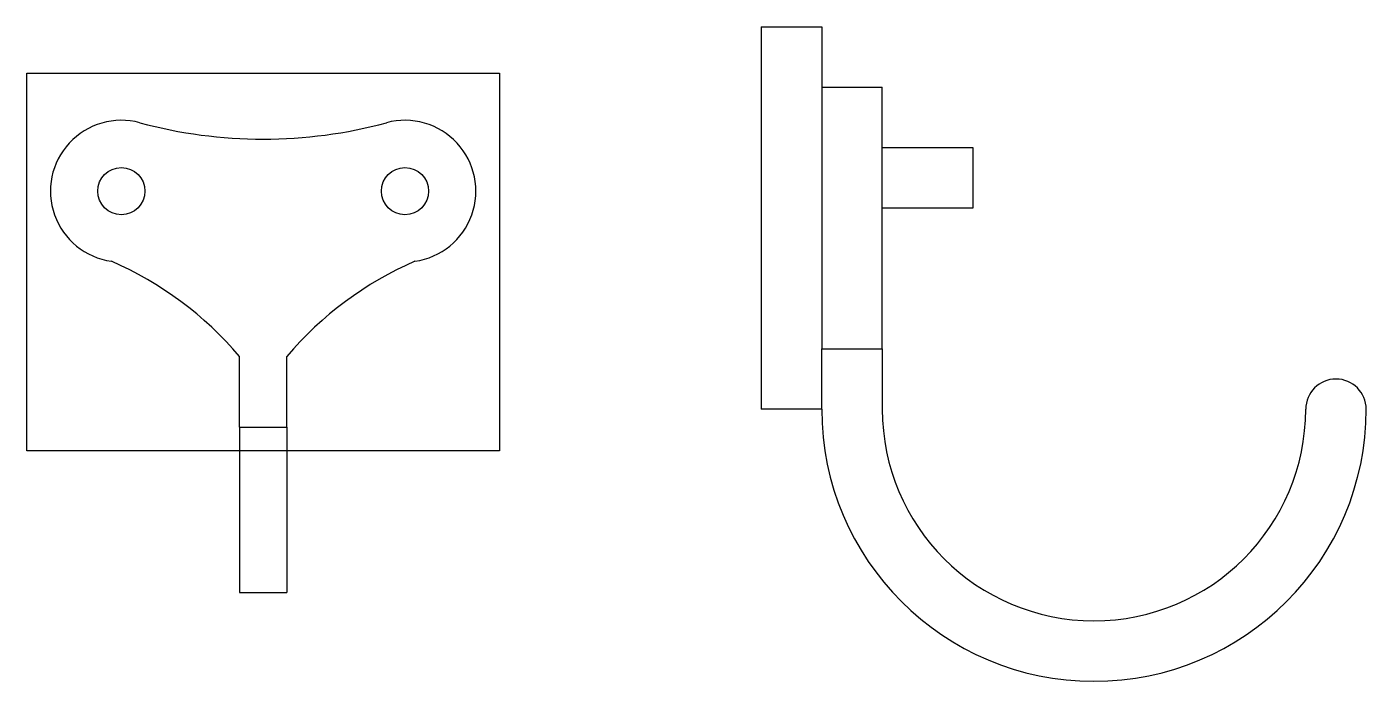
# Model space of a CAD drawing. Header units: millimetres. Extents: x 10.1 to 54.4, y 1.6 to 23.2.
import ezdxf

# ---------------------------------------------------------------- set-up
doc = ezdxf.new("R2010")
doc.units = ezdxf.units.MM
for name, color, linetype in [('Carlig', 3, 'Continuous'), ('Cercuri mici', 2, 'Continuous'), ('Contur', 4, 'Continuous'), ('Dreptungi mare', 1, 'Continuous')]:
    doc.layers.add(name, color=color, linetype=linetype)

msp = doc.modelspace()

# ---------------------------------------------------------------- linework, layer by layer
at = {"layer": 'Carlig'}
for p, q in [((36.362, 10.558), (36.362, 12.558)), ((38.362, 12.558), (38.362, 10.558)), ((17.114, 9.962), (18.677, 9.962)), ((17.114, 9.962), (17.114, 4.492)), ((18.677, 9.962), (18.677, 4.492)), ((17.114, 4.492), (18.677, 4.492))]:
    msp.add_line(p, q, dxfattribs=at)
for centre, radius, start, end in [((53.362, 10.558), 1, 0, 180), ((45.362, 10.558), 9, 180, 0), ((45.362, 10.558), 7, 180, 0)]:
    msp.add_arc(centre, radius, start, end, dxfattribs=at)
at = {"layer": 'Cercuri mici'}
for p, q in [((38.362, 19.215), (41.362, 19.215)), ((41.362, 19.215), (41.362, 17.215)), ((41.362, 17.215), (38.362, 17.215))]:
    msp.add_line(p, q, dxfattribs=at)
for centre in [(13.207, 17.776), (22.584, 17.776)]:
    msp.add_circle(centre, 0.781, dxfattribs=at)
at = {"layer": 'Contur'}
for p, q in [((36.362, 21.215), (38.362, 21.215)), ((38.362, 12.558), (38.362, 21.215)), ((36.362, 12.558), (38.362, 12.558)), ((17.114, 9.962), (17.114, 12.306)), ((18.677, 9.962), (18.677, 12.306))]:
    msp.add_line(p, q, dxfattribs=at)
for centre, radius, start, end in [((13.207, 17.776), 2.344, 74.8783, 261.9662), ((17.896, 35.127), 15.629, 254.8783, 285.1217), ((22.584, 17.776), 2.344, 278.0338, 105.1217), ((8.182, 4.716), 11.722, 40.3587, 66.3768), ((27.609, 4.716), 11.722, 113.6232, 139.6413)]:
    msp.add_arc(centre, radius, start, end, dxfattribs=at)
at = {"layer": 'Dreptungi mare'}
for p, q in [((34.362, 23.215), (34.362, 10.712)), ((34.362, 23.215), (36.362, 23.215)), ((36.362, 23.215), (36.362, 12.558)), ((10.081, 21.684), (25.71, 21.684)), ((10.081, 9.18), (10.081, 21.684)), ((25.71, 21.684), (25.71, 9.18)), ((34.362, 10.712), (34.362, 10.558)), ((36.362, 10.558), (34.362, 10.558)), ((25.71, 9.18), (10.081, 9.18))]:
    msp.add_line(p, q, dxfattribs=at)

doc.saveas('drawing.dxf')
